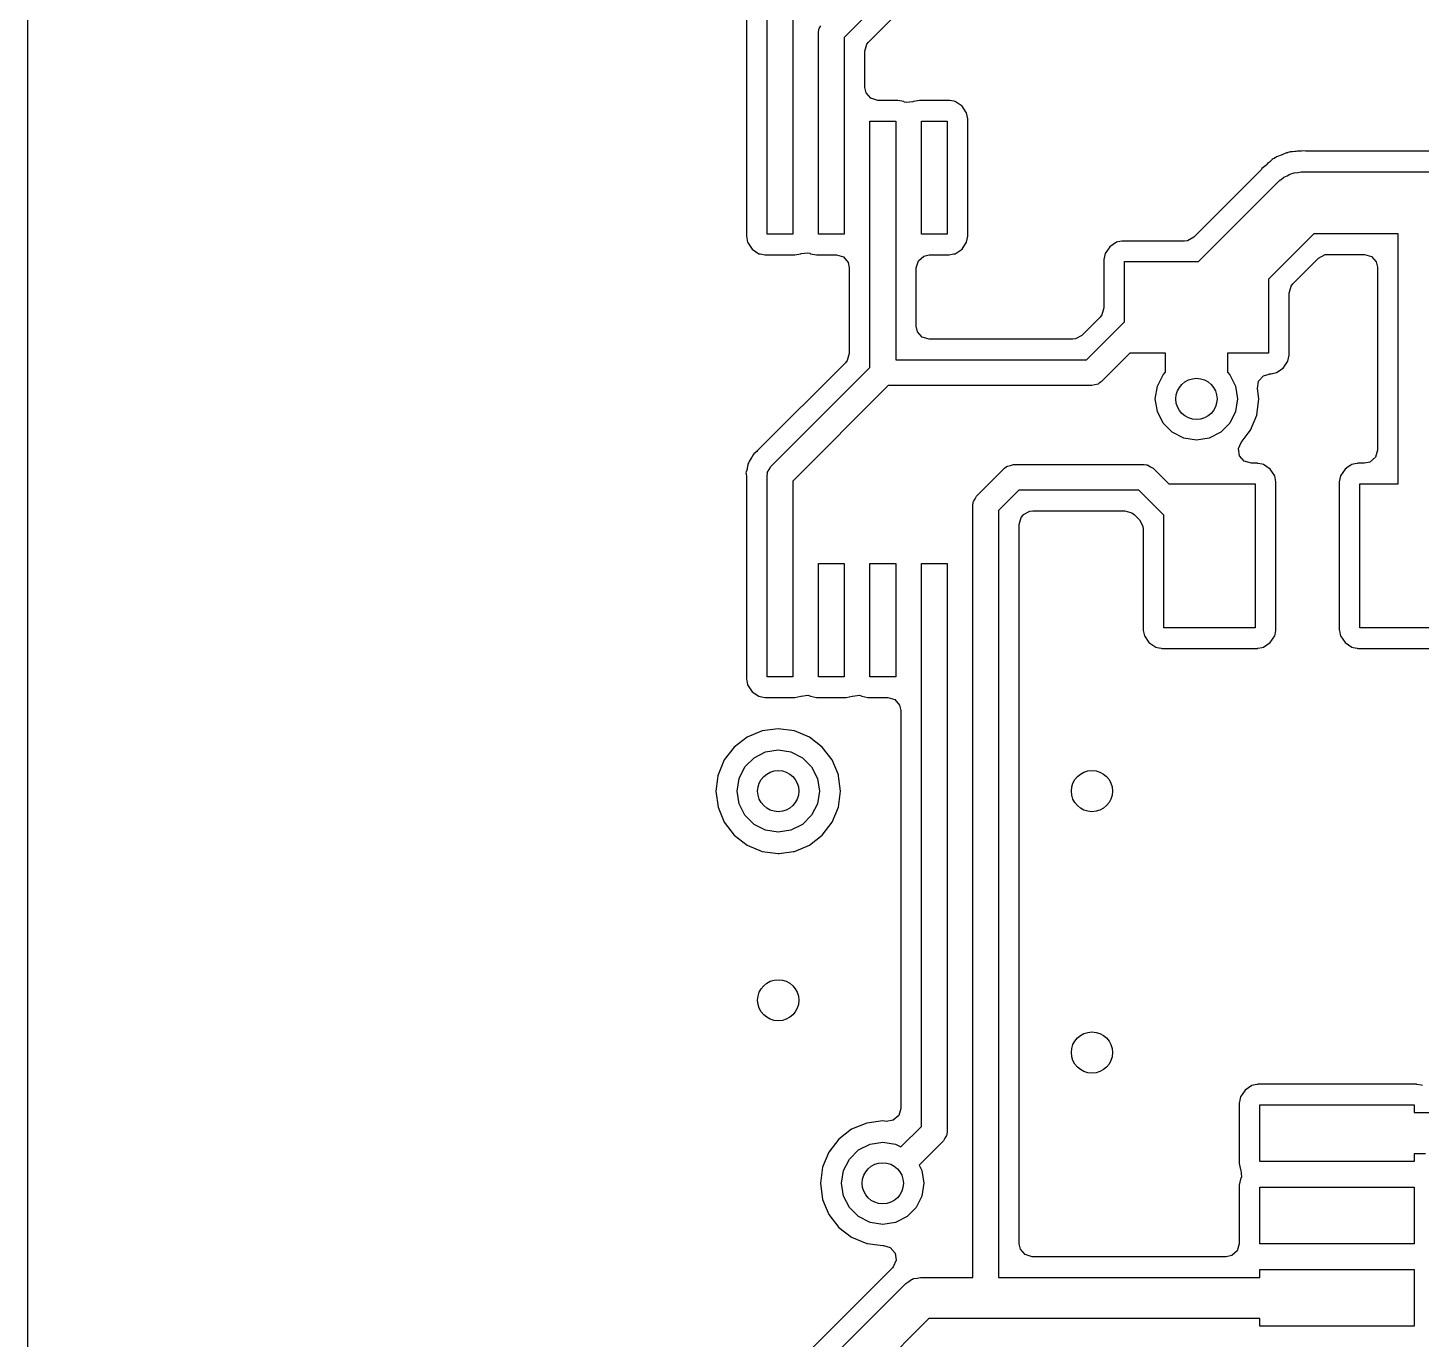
# Model space of a CAD drawing. Extents: x 0 to 2.91, y 0 to 4.33.
# Drawn here: x 0.003 to 0.536, y 2.591 to 3.093 of the extents above; entities that cross this region are included whole.
import ezdxf

# ---------------------------------------------------------------- set-up
doc = ezdxf.new("R2010")
doc.units = 0
doc.header["$MEASUREMENT"] = 0
doc.layers.add('BLACK', color=7, linetype='CONTINUOUS')

msp = doc.modelspace()

# ---------------------------------------------------------------- linework, layer by layer
at = {"layer": 'BLACK', "linetype": 'CONTINUOUS'}
for p, q in [((0.002953, 0.008819), (0.002953, 4.3237)), ((0.341527, 3.11547), (0.315236, 3.08918)), ((0.285709, 3.0139), (0.285709, 3.10328)), ((0.295551, 3.10531), (0.295551, 3.0139)), ((0.324583, 3.08737), (0.343343, 3.10613)), ((0.277815, 3.09795), (0.277815, 3.01312)), ((0.305394, 3.09122), (0.305519, 3.09209)), ((0.305507, 3.09227), (0.30556, 3.09237)), ((0.305519, 3.09209), (0.305507, 3.09227)), ((0.30556, 3.09237), (0.305596, 3.09262)), ((0.305596, 3.09262), (0.306254, 3.09364)), ((0.305394, 3.0139), (0.305394, 3.09122)), ((0.315236, 3.08918), (0.315236, 3.0139)), ((0.32313, 3.08386), (0.323917, 3.08654)), ((0.323917, 3.08654), (0.324583, 3.08737)), ((0.32313, 3.07006), (0.32313, 3.08386)), ((0.323578, 3.068), (0.32313, 3.07006)), ((0.325409, 3.06589), (0.323578, 3.068)), ((0.328091, 3.0651), (0.325409, 3.06589)), ((0.335699, 3.0651), (0.328091, 3.0651)), ((0.338001, 3.06464), (0.335699, 3.0651)), ((0.338258, 3.06447), (0.338001, 3.06464)), ((0.341684, 3.06464), (0.341531, 3.06454)), ((0.343986, 3.0651), (0.341684, 3.06464)), ((0.355384, 3.0651), (0.343986, 3.0651)), ((0.355623, 3.06505), (0.355384, 3.0651)), ((0.357207, 3.06474), (0.355623, 3.06505)), ((0.357686, 3.06464), (0.357207, 3.06474)), ((0.357207, 3.06474), (0.357207, 3.06474)), ((0.360297, 3.0629), (0.357686, 3.06464)), ((0.338962, 3.06426), (0.338258, 3.06447)), ((0.341531, 3.06454), (0.338962, 3.06426)), ((0.360569, 3.06249), (0.360297, 3.0629)), ((0.36167, 3.06084), (0.360569, 3.06249)), ((0.362042, 3.06028), (0.36167, 3.06084)), ((0.3625, 3.05798), (0.362042, 3.06028)), ((0.325079, 2.96294), (0.325079, 3.0572)), ((0.325079, 3.0572), (0.334921, 3.0572)), ((0.334921, 3.0572), (0.334921, 2.96583)), ((0.344764, 3.0139), (0.344764, 3.0572)), ((0.344764, 3.0572), (0.354606, 3.0572)), ((0.354606, 3.0572), (0.354606, 3.0139)), ((0.3625, 3.01312), (0.3625, 3.05798)), ((0.480654, 3.04348), (0.480369, 3.04327)), ((0.480986, 3.0436), (0.480654, 3.04348)), ((0.482376, 3.0441), (0.480986, 3.0436)), ((0.480986, 3.0436), (0.480986, 3.0436)), ((0.482745, 3.04425), (0.482376, 3.0441)), ((0.484413, 3.04501), (0.482745, 3.04425)), ((0.484763, 3.04506), (0.484413, 3.04501)), ((0.484906, 3.0451), (0.484763, 3.04506)), ((0.485484, 3.04525), (0.484906, 3.0451)), ((0.485631, 3.04528), (0.485484, 3.04525)), ((0.485963, 3.0454), (0.485631, 3.04528)), ((0.486689, 3.04544), (0.485963, 3.0454)), ((0.487791, 3.04551), (0.486689, 3.04544)), ((0.488187, 3.04555), (0.487791, 3.04551)), ((0.488585, 3.04561), (0.488187, 3.04555)), ((0.48921, 3.04561), (0.488585, 3.04561)), ((0.489517, 3.04562), (0.48921, 3.04561)), ((0.490206, 3.04566), (0.489517, 3.04562)), ((0.491597, 3.04575), (0.490206, 3.04566)), ((0.491941, 3.04567), (0.491597, 3.04575)), ((0.492294, 3.04564), (0.491941, 3.04567)), ((0.492295, 3.04566), (0.492294, 3.04564)), ((0.492763, 3.04561), (0.492295, 3.04566)), ((0.582146, 3.04561), (0.492763, 3.04561)), ((0.47422, 3.03799), (0.44898, 3.01275)), ((0.474574, 3.03843), (0.47422, 3.03799)), ((0.474806, 3.0387), (0.474574, 3.03843)), ((0.474574, 3.03843), (0.474574, 3.03843)), ((0.474999, 3.03899), (0.474806, 3.0387)), ((0.47646, 3.04025), (0.474999, 3.03899)), ((0.476729, 3.0405), (0.47646, 3.04025)), ((0.477152, 3.04092), (0.476729, 3.0405)), ((0.477575, 3.04123), (0.477152, 3.04092)), ((0.477887, 3.04148), (0.477575, 3.04123)), ((0.479007, 3.04245), (0.477887, 3.04148)), ((0.479274, 3.04268), (0.479007, 3.04245)), ((0.479007, 3.04245), (0.479007, 3.04245)), ((0.479596, 3.04282), (0.479274, 3.04268)), ((0.479721, 3.0429), (0.479596, 3.04282)), ((0.480237, 3.0432), (0.479721, 3.0429)), ((0.480369, 3.04327), (0.480237, 3.0432)), ((0.450797, 3.00341), (0.481648, 3.03426)), ((0.481648, 3.03426), (0.481956, 3.03451)), ((0.481956, 3.03451), (0.482066, 3.03466)), ((0.482066, 3.03466), (0.482333, 3.03482)), ((0.482333, 3.03482), (0.48343, 3.03572)), ((0.48343, 3.03572), (0.484633, 3.03624)), ((0.484633, 3.03624), (0.485748, 3.03692)), ((0.485748, 3.03692), (0.486604, 3.03708)), ((0.486604, 3.03708), (0.487403, 3.03743)), ((0.487403, 3.03743), (0.488712, 3.03748)), ((0.488712, 3.03748), (0.49, 3.03772)), ((0.49, 3.03772), (0.595, 3.03772)), ((0.277815, 3.01312), (0.278273, 3.01082)), ((0.295551, 3.0139), (0.285709, 3.0139)), ((0.315236, 3.0139), (0.305394, 3.0139)), ((0.354606, 3.0139), (0.344764, 3.0139)), ((0.362042, 3.01082), (0.3625, 3.01312)), ((0.446527, 3.01141), (0.445472, 3.0113)), ((0.44898, 3.01275), (0.446527, 3.01141)), ((0.494892, 3.01409), (0.4775, 2.9967)), ((0.527126, 3.01409), (0.494892, 3.01409)), ((0.527126, 2.91841), (0.527126, 3.01409)), ((0.278273, 3.01082), (0.280018, 3.00821)), ((0.280018, 3.00821), (0.282629, 3.00646)), ((0.282629, 3.00646), (0.283108, 3.00637)), ((0.283108, 3.00637), (0.283108, 3.00637)), ((0.283108, 3.00637), (0.28376, 3.00624)), ((0.28376, 3.00624), (0.284931, 3.006)), ((0.296329, 3.006), (0.298631, 3.00646)), ((0.298631, 3.00646), (0.298784, 3.00656)), ((0.298784, 3.00656), (0.301353, 3.00684)), ((0.301353, 3.00684), (0.302057, 3.00663)), ((0.302057, 3.00663), (0.302314, 3.00646)), ((0.302314, 3.00646), (0.304616, 3.006)), ((0.355384, 3.006), (0.356555, 3.00624)), ((0.356555, 3.00624), (0.357207, 3.00637)), ((0.357207, 3.00637), (0.357686, 3.00646)), ((0.357207, 3.00637), (0.357207, 3.00637)), ((0.357686, 3.00646), (0.360297, 3.00821)), ((0.360297, 3.00821), (0.362042, 3.01082)), ((0.415064, 3.00649), (0.414606, 3.00418)), ((0.416809, 3.0091), (0.415064, 3.00649)), ((0.41942, 3.01084), (0.416809, 3.0091)), ((0.419899, 3.01094), (0.41942, 3.01084)), ((0.421484, 3.01125), (0.419899, 3.01094)), ((0.419899, 3.01094), (0.419899, 3.01094)), ((0.421723, 3.0113), (0.421484, 3.01125)), ((0.445472, 3.0113), (0.421723, 3.0113)), ((0.496709, 3.00475), (0.499162, 3.00609)), ((0.499162, 3.00609), (0.500217, 3.0062)), ((0.500217, 3.0062), (0.514272, 3.0062)), ((0.514272, 3.0062), (0.516954, 3.00541)), ((0.284931, 3.006), (0.296329, 3.006)), ((0.304616, 3.006), (0.312224, 3.006)), ((0.312224, 3.006), (0.314906, 3.00522)), ((0.314906, 3.00522), (0.316737, 3.0031)), ((0.316737, 3.0031), (0.317185, 3.00104)), ((0.317185, 3.00104), (0.317185, 2.96827)), ((0.342815, 3.00104), (0.343602, 3.00373)), ((0.342815, 2.97868), (0.342815, 3.00104)), ((0.343602, 3.00373), (0.345715, 3.00556)), ((0.345715, 3.00556), (0.347776, 3.006)), ((0.347776, 3.006), (0.355384, 3.006)), ((0.414606, 3.00418), (0.414606, 2.98569)), ((0.4225, 2.98037), (0.4225, 3.00341)), ((0.4225, 3.00341), (0.450797, 3.00341)), ((0.486847, 2.99489), (0.496709, 3.00475)), ((0.516954, 3.00541), (0.518784, 3.0033)), ((0.518784, 3.0033), (0.519232, 3.00124)), ((0.519232, 3.00124), (0.519232, 2.93126)), ((0.4775, 2.9967), (0.4775, 2.96841)), ((0.485394, 2.99138), (0.486181, 2.99406)), ((0.485394, 2.96763), (0.485394, 2.99138)), ((0.486181, 2.99406), (0.486847, 2.99489)), ((0.414606, 2.98569), (0.413819, 2.98301)), ((0.413153, 2.98218), (0.406145, 2.97517)), ((0.407962, 2.96583), (0.4225, 2.98037)), ((0.413819, 2.98301), (0.413153, 2.98218)), ((0.343263, 2.97662), (0.342815, 2.97868)), ((0.345094, 2.97451), (0.343263, 2.97662)), ((0.347776, 2.97372), (0.345094, 2.97451)), ((0.406145, 2.97517), (0.403692, 2.97383)), ((0.402637, 2.97372), (0.347776, 2.97372)), ((0.403692, 2.97383), (0.402637, 2.97372)), ((0.315732, 2.96476), (0.282118, 2.93115)), ((0.316398, 2.96559), (0.315732, 2.96476)), ((0.317185, 2.96827), (0.316398, 2.96559)), ((0.334921, 2.96583), (0.407962, 2.96583)), ((0.42446, 2.96841), (0.41348, 2.95743)), ((0.438189, 2.96841), (0.42446, 2.96841)), ((0.438189, 2.96109), (0.438189, 2.96841)), ((0.4775, 2.96841), (0.461811, 2.96841)), ((0.461811, 2.96841), (0.461811, 2.96109)), ((0.483191, 2.96271), (0.484936, 2.96533)), ((0.484936, 2.96533), (0.485394, 2.96763)), ((0.28715, 2.92502), (0.325079, 2.96294)), ((0.435023, 2.95577), (0.43726, 2.96016)), ((0.43726, 2.96016), (0.438189, 2.96109)), ((0.461811, 2.96109), (0.46274, 2.96016)), ((0.46274, 2.96016), (0.464977, 2.95577)), ((0.47375, 2.95767), (0.475605, 2.95976)), ((0.475605, 2.95976), (0.477801, 2.96039)), ((0.477791, 2.96049), (0.478034, 2.96051)), ((0.477801, 2.96039), (0.477791, 2.96049)), ((0.478034, 2.96051), (0.478277, 2.96051)), ((0.478277, 2.96051), (0.478516, 2.96056)), ((0.478516, 2.96056), (0.480101, 2.96087)), ((0.480101, 2.96087), (0.48058, 2.96097)), ((0.480101, 2.96087), (0.480101, 2.96087)), ((0.48058, 2.96097), (0.483191, 2.96271)), ((0.332038, 2.95598), (0.295551, 2.9195)), ((0.41, 2.95598), (0.332038, 2.95598)), ((0.411163, 2.95633), (0.41, 2.95598)), ((0.412348, 2.95658), (0.411163, 2.95633)), ((0.412552, 2.95673), (0.412348, 2.95658)), ((0.412659, 2.95676), (0.412552, 2.95673)), ((0.412778, 2.9569), (0.412659, 2.95676)), ((0.41348, 2.95743), (0.412778, 2.9569)), ((0.434252, 2.95091), (0.435023, 2.95577)), ((0.464977, 2.95577), (0.465748, 2.95091)), ((0.473319, 2.9549), (0.47375, 2.95767)), ((0.473846, 2.95091), (0.473319, 2.9549)), ((0.435023, 2.94604), (0.434252, 2.95091)), ((0.465748, 2.95091), (0.464977, 2.94604)), ((0.473033, 2.94473), (0.473846, 2.95091)), ((0.43726, 2.94165), (0.435023, 2.94604)), ((0.464977, 2.94604), (0.46274, 2.94165)), ((0.470651, 2.93898), (0.473033, 2.94473)), ((0.440744, 2.93817), (0.43726, 2.94165)), ((0.445134, 2.93593), (0.440744, 2.93817)), ((0.459256, 2.93817), (0.454866, 2.93593)), ((0.46274, 2.94165), (0.459256, 2.93817)), ((0.467042, 2.93428), (0.469744, 2.9378)), ((0.469744, 2.9378), (0.470651, 2.93898)), ((0.45, 2.93516), (0.445134, 2.93593)), ((0.454866, 2.93593), (0.45, 2.93516)), ((0.466068, 2.93197), (0.467042, 2.93428)), ((0.466466, 2.9292), (0.466068, 2.93197)), ((0.278619, 2.92636), (0.278402, 2.92599)), ((0.278666, 2.92649), (0.278619, 2.92636)), ((0.278724, 2.92662), (0.278666, 2.92649)), ((0.278836, 2.92703), (0.278724, 2.92662)), ((0.279687, 2.92825), (0.278836, 2.92703)), ((0.27992, 2.92861), (0.279687, 2.92825)), ((0.280445, 2.92952), (0.27992, 2.92861)), ((0.280662, 2.9299), (0.280445, 2.92952)), ((0.281798, 2.93085), (0.280662, 2.9299)), ((0.282118, 2.93115), (0.281798, 2.93085)), ((0.468296, 2.92709), (0.466466, 2.9292)), ((0.470978, 2.9263), (0.468296, 2.92709)), ((0.473277, 2.9263), (0.470978, 2.9263)), ((0.473516, 2.92625), (0.473277, 2.9263)), ((0.475101, 2.92594), (0.473516, 2.92625)), ((0.511484, 2.92625), (0.509899, 2.92594)), ((0.511723, 2.9263), (0.511484, 2.92625)), ((0.514272, 2.9263), (0.511723, 2.9263)), ((0.516332, 2.92675), (0.514272, 2.9263)), ((0.518445, 2.92858), (0.516332, 2.92675)), ((0.519232, 2.93126), (0.518445, 2.92858)), ((0.278051, 2.9241), (0.277667, 2.92267)), ((0.277667, 2.92267), (0.277705, 2.92224)), ((0.277705, 2.92224), (0.277705, 2.92224)), ((0.277705, 2.92224), (0.277796, 2.92119)), ((0.277796, 2.92119), (0.277815, 2.92076)), ((0.277815, 2.92076), (0.277815, 2.84383)), ((0.278144, 2.92453), (0.278051, 2.9241)), ((0.278191, 2.92479), (0.278144, 2.92453)), ((0.278402, 2.92599), (0.278191, 2.92479)), ((0.285709, 2.92154), (0.285834, 2.9224)), ((0.285709, 2.84461), (0.285709, 2.92154)), ((0.285822, 2.92258), (0.285875, 2.92268)), ((0.285834, 2.9224), (0.285822, 2.92258)), ((0.285875, 2.92268), (0.285911, 2.92293)), ((0.285911, 2.92293), (0.286569, 2.92395)), ((0.286569, 2.92395), (0.28715, 2.92502)), ((0.36589, 2.91376), (0.37652, 2.92439)), ((0.37652, 2.92439), (0.377222, 2.92491)), ((0.377222, 2.92491), (0.377341, 2.92505)), ((0.377341, 2.92505), (0.377448, 2.92508)), ((0.377448, 2.92508), (0.377652, 2.92523)), ((0.377652, 2.92523), (0.378837, 2.92549)), ((0.378837, 2.92549), (0.38, 2.92583)), ((0.38, 2.92583), (0.43, 2.92583)), ((0.43, 2.92583), (0.430867, 2.9257)), ((0.430867, 2.9257), (0.431048, 2.92571)), ((0.431048, 2.92571), (0.431146, 2.92566)), ((0.431146, 2.92566), (0.431398, 2.92562)), ((0.431398, 2.92562), (0.432416, 2.92497)), ((0.432416, 2.92497), (0.43348, 2.92439)), ((0.43348, 2.92439), (0.43946, 2.91841)), ((0.47558, 2.92584), (0.475101, 2.92594)), ((0.475101, 2.92594), (0.475101, 2.92594)), ((0.475986, 2.92557), (0.47558, 2.92584)), ((0.476935, 2.92494), (0.475986, 2.92557)), ((0.478191, 2.9241), (0.476935, 2.92494)), ((0.479936, 2.92149), (0.478191, 2.9241)), ((0.480394, 2.91918), (0.479936, 2.92149)), ((0.505064, 2.92149), (0.504606, 2.91918)), ((0.506809, 2.9241), (0.505064, 2.92149)), ((0.508065, 2.92494), (0.506809, 2.9241)), ((0.509014, 2.92557), (0.508065, 2.92494)), ((0.50942, 2.92584), (0.509014, 2.92557)), ((0.509899, 2.92594), (0.50942, 2.92584)), ((0.509899, 2.92594), (0.509899, 2.92594)), ((0.295551, 2.9195), (0.295551, 2.84461)), ((0.382038, 2.91598), (0.374291, 2.90824)), ((0.427962, 2.91598), (0.382038, 2.91598)), ((0.4375, 2.90645), (0.427962, 2.91598)), ((0.43946, 2.91841), (0.4725, 2.91841)), ((0.4725, 2.91841), (0.4725, 2.86341)), ((0.480394, 2.86263), (0.480394, 2.91918)), ((0.504606, 2.91918), (0.504606, 2.86263)), ((0.5125, 2.86341), (0.5125, 2.91841)), ((0.5125, 2.91841), (0.527126, 2.91841)), ((0.364449, 2.91028), (0.364575, 2.91114)), ((0.364449, 2.61493), (0.364449, 2.91028)), ((0.364562, 2.91132), (0.364615, 2.91142)), ((0.364575, 2.91114), (0.364562, 2.91132)), ((0.364615, 2.91142), (0.364651, 2.91167)), ((0.364651, 2.91167), (0.365309, 2.91269)), ((0.365309, 2.91269), (0.36589, 2.91376)), ((0.374291, 2.90824), (0.374291, 2.61493)), ((0.382185, 2.90291), (0.382973, 2.90559)), ((0.382973, 2.90559), (0.383638, 2.90642)), ((0.383638, 2.90642), (0.383855, 2.90664)), ((0.383855, 2.90664), (0.386308, 2.90798)), ((0.386308, 2.90798), (0.387363, 2.90809)), ((0.387363, 2.90809), (0.422637, 2.90809)), ((0.422637, 2.90809), (0.425319, 2.9073)), ((0.425319, 2.9073), (0.426145, 2.90664)), ((0.426145, 2.90664), (0.428153, 2.90463)), ((0.4375, 2.86341), (0.4375, 2.90645)), ((0.382185, 2.62778), (0.382185, 2.90291)), ((0.428153, 2.90463), (0.429493, 2.90218)), ((0.429493, 2.90218), (0.429606, 2.90112)), ((0.429606, 2.90112), (0.429606, 2.86263)), ((0.305394, 2.84461), (0.305394, 2.88791)), ((0.305394, 2.88791), (0.315236, 2.88791)), ((0.315236, 2.88791), (0.315236, 2.84461)), ((0.325079, 2.84461), (0.325079, 2.88791)), ((0.325079, 2.88791), (0.334921, 2.88791)), ((0.334921, 2.88791), (0.334921, 2.84461)), ((0.344764, 2.67263), (0.344764, 2.88791)), ((0.344764, 2.88791), (0.354606, 2.88791)), ((0.354606, 2.88791), (0.354606, 2.67059)), ((0.429606, 2.86263), (0.429654, 2.86239)), ((0.429654, 2.86239), (0.429962, 2.86084)), ((0.4725, 2.86341), (0.4375, 2.86341)), ((0.480038, 2.86084), (0.480346, 2.86239)), ((0.480346, 2.86239), (0.480394, 2.86263)), ((0.504606, 2.86263), (0.504654, 2.86239)), ((0.504654, 2.86239), (0.504962, 2.86084)), ((0.5475, 2.86341), (0.5125, 2.86341)), ((0.429962, 2.86084), (0.430064, 2.86033)), ((0.430064, 2.86033), (0.431809, 2.85771)), ((0.431809, 2.85771), (0.43442, 2.85597)), ((0.47558, 2.85597), (0.478191, 2.85771)), ((0.478191, 2.85771), (0.479936, 2.86033)), ((0.479936, 2.86033), (0.480038, 2.86084)), ((0.504962, 2.86084), (0.505064, 2.86033)), ((0.505064, 2.86033), (0.506809, 2.85771)), ((0.506809, 2.85771), (0.50942, 2.85597)), ((0.43442, 2.85597), (0.434899, 2.85587)), ((0.434899, 2.85587), (0.434899, 2.85587)), ((0.434899, 2.85587), (0.436484, 2.85556)), ((0.436484, 2.85556), (0.436723, 2.85551)), ((0.436723, 2.85551), (0.473277, 2.85551)), ((0.473277, 2.85551), (0.473516, 2.85556)), ((0.473516, 2.85556), (0.475101, 2.85587)), ((0.475101, 2.85587), (0.47558, 2.85597)), ((0.475101, 2.85587), (0.475101, 2.85587)), ((0.50942, 2.85597), (0.509899, 2.85587)), ((0.509899, 2.85587), (0.509899, 2.85587)), ((0.509899, 2.85587), (0.511484, 2.85556)), ((0.511484, 2.85556), (0.511723, 2.85551)), ((0.511723, 2.85551), (0.548277, 2.85551)), ((0.277815, 2.84383), (0.278273, 2.84153)), ((0.278273, 2.84153), (0.280018, 2.83892)), ((0.295551, 2.84461), (0.285709, 2.84461)), ((0.315236, 2.84461), (0.305394, 2.84461)), ((0.334921, 2.84461), (0.325079, 2.84461)), ((0.280018, 2.83892), (0.282629, 2.83717)), ((0.282629, 2.83717), (0.283108, 2.83708)), ((0.283108, 2.83708), (0.283108, 2.83708)), ((0.283108, 2.83708), (0.28376, 2.83695)), ((0.28376, 2.83695), (0.284931, 2.83671)), ((0.284931, 2.83671), (0.296329, 2.83671)), ((0.296329, 2.83671), (0.298631, 2.83717)), ((0.298631, 2.83717), (0.298784, 2.83727)), ((0.298784, 2.83727), (0.301353, 2.83755)), ((0.301353, 2.83755), (0.302057, 2.83734)), ((0.302057, 2.83734), (0.302314, 2.83717)), ((0.302314, 2.83717), (0.304616, 2.83671)), ((0.304616, 2.83671), (0.316014, 2.83671)), ((0.316014, 2.83671), (0.318316, 2.83717)), ((0.318316, 2.83717), (0.318469, 2.83727)), ((0.318469, 2.83727), (0.321038, 2.83755)), ((0.321038, 2.83755), (0.321742, 2.83734)), ((0.321742, 2.83734), (0.321999, 2.83717)), ((0.321999, 2.83717), (0.324301, 2.83671)), ((0.324301, 2.83671), (0.331909, 2.83671)), ((0.331909, 2.83671), (0.334591, 2.83593)), ((0.334591, 2.83593), (0.336422, 2.83381)), ((0.336422, 2.83381), (0.33687, 2.83175)), ((0.33687, 2.83175), (0.33687, 2.6795)), ((0.278077, 2.82156), (0.273139, 2.81777)), ((0.283828, 2.82394), (0.278077, 2.82156)), ((0.29, 2.82475), (0.283828, 2.82394)), ((0.296172, 2.82394), (0.29, 2.82475)), ((0.301923, 2.82156), (0.296172, 2.82394)), ((0.306861, 2.81777), (0.301923, 2.82156)), ((0.273139, 2.81777), (0.269349, 2.81283)), ((0.280744, 2.81365), (0.285134, 2.81588)), ((0.285134, 2.81588), (0.29, 2.81665)), ((0.29, 2.81665), (0.294866, 2.81588)), ((0.294866, 2.81588), (0.299256, 2.81365)), ((0.310651, 2.81283), (0.306861, 2.81777)), ((0.269349, 2.81283), (0.266967, 2.80708)), ((0.275023, 2.80577), (0.27726, 2.81016)), ((0.27726, 2.81016), (0.280744, 2.81365)), ((0.299256, 2.81365), (0.30274, 2.81016)), ((0.30274, 2.81016), (0.304977, 2.80577)), ((0.313033, 2.80708), (0.310651, 2.81283)), ((0.266797, 2.80579), (0.266154, 2.80091)), ((0.266924, 2.80675), (0.266797, 2.80579)), ((0.266967, 2.80708), (0.266924, 2.80675)), ((0.274252, 2.80091), (0.275023, 2.80577)), ((0.304977, 2.80577), (0.305748, 2.80091)), ((0.313076, 2.80675), (0.313033, 2.80708)), ((0.313203, 2.80579), (0.313076, 2.80675)), ((0.313846, 2.80091), (0.313203, 2.80579)), ((0.266154, 2.80091), (0.266967, 2.79473)), ((0.275023, 2.79604), (0.274252, 2.80091)), ((0.305748, 2.80091), (0.304977, 2.79604)), ((0.313033, 2.79473), (0.313846, 2.80091)), ((0.266967, 2.79473), (0.269349, 2.78898)), ((0.27726, 2.79165), (0.275023, 2.79604)), ((0.304977, 2.79604), (0.30274, 2.79165)), ((0.310651, 2.78898), (0.313033, 2.79473)), ((0.269349, 2.78898), (0.273139, 2.78404)), ((0.280744, 2.78817), (0.27726, 2.79165)), ((0.285134, 2.78593), (0.280744, 2.78817)), ((0.299256, 2.78817), (0.294866, 2.78593)), ((0.30274, 2.79165), (0.299256, 2.78817)), ((0.306861, 2.78404), (0.310651, 2.78898)), ((0.273139, 2.78404), (0.278077, 2.78025)), ((0.29, 2.78516), (0.285134, 2.78593)), ((0.294866, 2.78593), (0.29, 2.78516)), ((0.301923, 2.78025), (0.306861, 2.78404)), ((0.278077, 2.78025), (0.283828, 2.77787)), ((0.283828, 2.77787), (0.29, 2.77706)), ((0.29, 2.77706), (0.290322, 2.7771)), ((0.290322, 2.7771), (0.295849, 2.77783)), ((0.295849, 2.77783), (0.296172, 2.77787)), ((0.296172, 2.77787), (0.301923, 2.78025)), ((0.468573, 2.68656), (0.466828, 2.68395)), ((0.471184, 2.68831), (0.468573, 2.68656)), ((0.471663, 2.6884), (0.471184, 2.68831)), ((0.473247, 2.68872), (0.471663, 2.6884)), ((0.471663, 2.6884), (0.471663, 2.6884)), ((0.473486, 2.68876), (0.473247, 2.68872)), ((0.534096, 2.68876), (0.473486, 2.68876)), ((0.534335, 2.68872), (0.534096, 2.68876)), ((0.53592, 2.6884), (0.534335, 2.68872)), ((0.536399, 2.68831), (0.53592, 2.6884)), ((0.53592, 2.6884), (0.53592, 2.6884)), ((0.466419, 2.68189), (0.46637, 2.68165)), ((0.46637, 2.68165), (0.46637, 2.65844)), ((0.466733, 2.68347), (0.466419, 2.68189)), ((0.466828, 2.68395), (0.466733, 2.68347)), ((0.466733, 2.68347), (0.466733, 2.68347)), ((0.336083, 2.67682), (0.33397, 2.67499)), ((0.33687, 2.6795), (0.336083, 2.67682)), ((0.474264, 2.65922), (0.474264, 2.68087)), ((0.474264, 2.68087), (0.533319, 2.68087)), ((0.533319, 2.68087), (0.533319, 2.67792)), ((0.533319, 2.67792), (0.540876, 2.67792)), ((0.318077, 2.67156), (0.313139, 2.66777)), ((0.323828, 2.67394), (0.318077, 2.67156)), ((0.33, 2.67475), (0.323828, 2.67394)), ((0.331262, 2.67459), (0.33, 2.67475)), ((0.33397, 2.67499), (0.331262, 2.67459)), ((0.336954, 2.66482), (0.344764, 2.67263)), ((0.354606, 2.67059), (0.354481, 2.66972)), ((0.313139, 2.66777), (0.309349, 2.66283)), ((0.320744, 2.66365), (0.325134, 2.66588)), ((0.325134, 2.66588), (0.33, 2.66665)), ((0.33, 2.66665), (0.334866, 2.66588)), ((0.334866, 2.66588), (0.336954, 2.66482)), ((0.353165, 2.66711), (0.343914, 2.65786)), ((0.353746, 2.66817), (0.353165, 2.66711)), ((0.354404, 2.66919), (0.353746, 2.66817)), ((0.35444, 2.66944), (0.354404, 2.66919)), ((0.354493, 2.66954), (0.35444, 2.66944)), ((0.354481, 2.66972), (0.354493, 2.66954)), ((0.309349, 2.66283), (0.306967, 2.65708)), ((0.315023, 2.65577), (0.31726, 2.66016)), ((0.31726, 2.66016), (0.320744, 2.66365)), ((0.537601, 2.66217), (0.533319, 2.66217)), ((0.533319, 2.66217), (0.533319, 2.65922)), ((0.306967, 2.65708), (0.306154, 2.65091)), ((0.314252, 2.65091), (0.315023, 2.65577)), ((0.343914, 2.65786), (0.344977, 2.65577)), ((0.344977, 2.65577), (0.345748, 2.65091)), ((0.46637, 2.65844), (0.466828, 2.65614)), ((0.466828, 2.65614), (0.46693, 2.65598)), ((0.46693, 2.65598), (0.467206, 2.65341)), ((0.533319, 2.65922), (0.474264, 2.65922)), ((0.306154, 2.65091), (0.306967, 2.64473)), ((0.315023, 2.64604), (0.314252, 2.65091)), ((0.345748, 2.65091), (0.344977, 2.64604)), ((0.466828, 2.65245), (0.46637, 2.65015)), ((0.46637, 2.65015), (0.46637, 2.62778)), ((0.467, 2.65271), (0.466828, 2.65245)), ((0.467206, 2.65341), (0.467, 2.65271)), ((0.474264, 2.62772), (0.474264, 2.64937)), ((0.474264, 2.64937), (0.533319, 2.64937)), ((0.533319, 2.64937), (0.533319, 2.62772)), ((0.306967, 2.64473), (0.309349, 2.63898)), ((0.31726, 2.64165), (0.315023, 2.64604)), ((0.344977, 2.64604), (0.34274, 2.64165)), ((0.309349, 2.63898), (0.313139, 2.63404)), ((0.320744, 2.63817), (0.31726, 2.64165)), ((0.34274, 2.64165), (0.339256, 2.63817)), ((0.313139, 2.63404), (0.318077, 2.63025)), ((0.325134, 2.63593), (0.320744, 2.63817)), ((0.33, 2.63516), (0.325134, 2.63593)), ((0.334866, 2.63593), (0.33, 2.63516)), ((0.339256, 2.63817), (0.334866, 2.63593)), ((0.318077, 2.63025), (0.323828, 2.62787)), ((0.323828, 2.62787), (0.324151, 2.62783)), ((0.324151, 2.62783), (0.326914, 2.62747)), ((0.382633, 2.62572), (0.382185, 2.62778)), ((0.46637, 2.62778), (0.465583, 2.6251)), ((0.533319, 2.62772), (0.474264, 2.62772)), ((0.326914, 2.62747), (0.33, 2.62706)), ((0.33, 2.62706), (0.330216, 2.62709)), ((0.330216, 2.62709), (0.33285, 2.62631)), ((0.33285, 2.62631), (0.33468, 2.6242)), ((0.33468, 2.6242), (0.335078, 2.62144)), ((0.384464, 2.62361), (0.382633, 2.62572)), ((0.387146, 2.62282), (0.384464, 2.62361)), ((0.461409, 2.62282), (0.387146, 2.62282)), ((0.46347, 2.62327), (0.461409, 2.62282)), ((0.465583, 2.6251), (0.46347, 2.62327)), ((0.333676, 2.61863), (0.242973, 2.52793)), ((0.333917, 2.61889), (0.333676, 2.61863)), ((0.335078, 2.62144), (0.333917, 2.61889)), ((0.474264, 2.61493), (0.474264, 2.61788)), ((0.474264, 2.61788), (0.533319, 2.61788)), ((0.533319, 2.61788), (0.533319, 2.59622)), ((0.249432, 2.52323), (0.338834, 2.61263)), ((0.338834, 2.61263), (0.339949, 2.61333)), ((0.339949, 2.61333), (0.340977, 2.61415)), ((0.340977, 2.61415), (0.341419, 2.61425)), ((0.341419, 2.61425), (0.341802, 2.61449)), ((0.341802, 2.61449), (0.34311, 2.61463)), ((0.34311, 2.61463), (0.344392, 2.61493)), ((0.344392, 2.61493), (0.364449, 2.61493)), ((0.374291, 2.61493), (0.474264, 2.61493)), ((0.347653, 2.59918), (0.262874, 2.5144)), ((0.474264, 2.59918), (0.347653, 2.59918)), ((0.474264, 2.59622), (0.474264, 2.59918)), ((0.533319, 2.59622), (0.474264, 2.59622))]:
    msp.add_line(p, q, dxfattribs=at)
at = {"layer": 'BLACK'}
for centre in [(0.45, 2.95091), (0.29, 2.80091), (0.41, 2.80091), (0.29, 2.72091), (0.41, 2.70091), (0.33, 2.65091)]:
    msp.add_circle(centre, 0.007874, dxfattribs=at)

doc.saveas('drawing.dxf')
